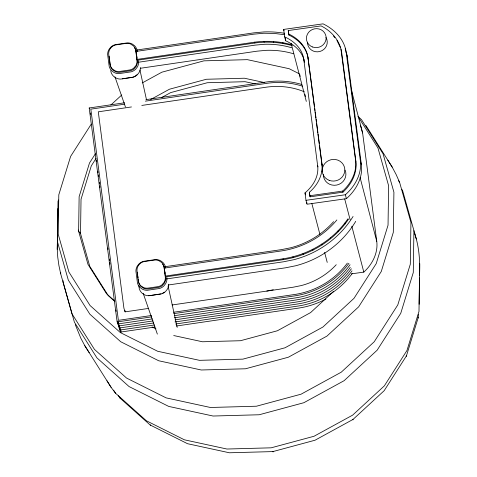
<?xml version="1.0" encoding="UTF-8"?>
<svg xmlns="http://www.w3.org/2000/svg" width="477" height="477" viewBox="0 0 477 477"><rect width="100%" height="100%" fill="white"/><g stroke="black" fill="none" stroke-linecap="round" stroke-linejoin="round"><path stroke-width="0.72" d="M387.807 160.129L392.189 167.093L396.143 174.54L399.619 182.399L410.93 222.443L410.303 264.234L397.788 304.928L374.23 341.753L341.24 372.197L301.07 394.187L256.447 406.219L210.423 407.483L166.127 397.878L126.578 378.076L94.47 349.414L72.003 313.848L60.692 273.804L58.909 265.492L57.759 257.282L57.258 249.274L57.866 208.515M57.258 249.274L58.009 201.401L58.45 199.982M60.692 273.804L60.716 272.337M63.113 280.655L63.089 282.128L74.418 322.237L96.926 357.863L129.082 386.573L168.697 406.41L213.07 416.027L259.172 414.763L303.867 402.713L344.108 380.688L377.152 350.19L400.746 313.306L413.285 272.54L413.911 230.677M418.311 314.438L418.269 317.42L406.44 355.872L384.182 390.675L353.01 419.438L315.047 440.217L272.88 451.588L229.389 452.78L187.527 443.705L150.154 424.989L119.816 397.907L118.248 395.415M419.492 277.936L418.991 311.403L406.964 350.5L384.331 385.881L352.64 415.133L314.039 436.258L271.169 447.82L226.945 449.03L184.39 439.806L146.391 420.774L115.547 393.239L111.111 387.36L84.811 345.712L80.857 338.265L75.3 324.682M419.522 275.706C420.124 263.387 419.438 250.98 416.308 239.001L402.582 190.567L401.795 189.315M419.134 304.29L419.742 263.531M322.106 171.863L322.237 170.611M355.681 221.31L355.025 222.503A96.139 91.84 -18 0 1 295.728 265.755L285.645 267.788L168.584 284.96M91.244 124.139L70.614 156.402L58.802 194.795L58.212 234.219L68.885 271.997L90.081 305.548L120.371 332.588L157.678 351.275L199.469 360.332L242.894 359.145L284.99 347.793L322.887 327.049L354.006 298.328L376.228 263.59L388.039 225.198L388.63 185.768L377.963 147.989L357.935 116.299M95.448 153.701L89.485 163.021L79.134 196.673L78.622 231.232L80.518 233.545L81.03 199.249L91.304 165.853L96.038 158.447M348.604 219.044C333.822 240.957 309.364 255.648 283.344 259.643L165.614 276.904L165.346 276.082L283.076 258.814C308.846 254.849 333.101 240.414 347.912 218.824M336.851 219.939C323.179 236.634 303.068 247.611 281.8 250.872L164.303 268.104L165.549 277.644A9.212 8.795 -18 0 1 164.428 283.141L162.156 285.729A8.664 8.276 -18 0 1 157.941 287.518L148.395 288.919A8.664 8.276 -18 0 1 143.881 288.406L141.031 286.57A9.212 8.795 -18 0 1 138.545 281.603L138.258 279.433M309.806 195.731L310.092 196.822L342.927 192.177C351.406 184.498 357.356 173.091 355.878 161.417L341.735 53.054C340.298 41.082 331.676 31.094 321.081 25.913L288.245 30.558L288.698 34.004C298.304 38.398 306.645 47.062 308.005 57.872L321.844 163.915C323.299 174.803 317.461 185.386 309.358 192.279L309.806 195.731L342.641 191.086C351.12 183.401 357.07 171.994 355.598 160.326L340.966 49.322M284.644 36.848C291.936 40.122 298.674 45.452 301.941 52.929A26.849 25.669 -14.6 0 1 303.807 59.643L317.64 165.602A26.849 25.669 -14.6 0 1 317.563 172.596C316.323 180.729 311.201 187.711 305.012 192.899L305.984 200.322L345.36 194.753C354.918 186.382 362.025 173.872 360.373 160.832L346.213 52.369C344.501 39.436 334.443 29.258 323.054 23.85L283.672 29.419L284.644 36.848L285.663 40.766C292.961 44.039 299.699 49.375 302.961 56.846A26.849 25.669 -14.6 0 1 304.135 60.126M305.984 200.322L307.009 204.239L346.385 198.67C355.943 190.299 363.051 177.796 361.393 164.75L347.238 56.286L345.187 48.761M351.406 273.864L363.808 272.111C372.287 264.425 378.237 253.019 376.764 241.35L362.615 132.982L360.445 125.236M110.849 105.029L121.772 94.953M333.512 291.447L310.599 312.59L277.381 330.77L240.486 340.721L202.427 341.765L173.7 335.54M142.253 82.926L161.852 72.194L203.947 60.841L247.372 59.655L289.163 68.712L299.157 73.714M150.571 99.556L169.46 89.217L206.356 79.265L244.415 78.222L264.526 82.581M161.62 97.558L170.671 92.604L207.286 82.73L245.059 81.692L255.237 83.898M124.563 102.793L89.199 107.981L117.133 321.933L117.658 321.725M120.299 329.851L119.775 330.06L119.387 327.109M160.958 293.886L150.678 295.472M266.798 291.077L273.285 289.766M284.668 34.726L274.287 33.42L263.787 33.247L253.752 34.165L136.017 51.433L137.06 59.41L254.557 42.179C266.858 40.509 279.462 41.284 291.405 44.707M137.06 59.41L137.328 60.239L254.825 43.008C267.37 41.278 280.214 42.191 292.383 45.703M140.298 68.289L257.002 51.176L266.148 50.335A83.231 79.51 -18 0 1 293.629 53.794M122.392 78.806L132.672 77.22A9.48 9.057 -18 0 0 136.971 74.698M145.926 99.663L266.661 81.955A79.319 75.771 -18 0 1 301.679 84.447M124.73 104.171L90.815 109.15L118.385 320.347L151.525 315.488M145.366 101.148L266.804 83.338A77.882 74.394 -18 0 1 302.585 86.206M131.467 106.949L98.286 111.815L123.937 308.291L125.093 311.857L148.687 308.398M141.788 105.435L266.387 87.166C279.117 85.389 292.3 86.814 304.207 91.727M172.084 304.97L293.194 287.208L301.13 285.604A70.107 66.971 -18 0 0 336.243 264.711M173.61 312.244L294.375 294.536A77.882 74.394 -18 0 0 347.351 263.107M117.133 321.933L151.74 316.859M173.831 313.622L294.595 295.907A79.319 75.771 -18 0 0 348.949 263.31M152.401 318.892L117.789 323.966L117.408 321.015M174.493 315.649L295.251 297.94A79.319 75.771 -18 0 0 350.04 264.747M153.057 320.926L118.451 326L117.968 322.309M174.415 317.789L295.913 299.973A79.319 75.771 -18 0 0 350.273 267.37M153.719 322.953L119.113 328.027L118.821 325.815M175.077 319.823L296.575 302.007A79.319 75.771 -18 0 0 351.358 268.807M154.381 324.986L119.775 330.06L120.24 328.534A5.539 1.342 -54.1 0 0 120.013 327.83L119.113 328.027L119.578 326.501A5.539 1.342 -54.1 0 0 119.351 325.797L118.451 326L118.916 324.467A5.539 1.342 -54.1 0 0 118.69 323.77L117.789 323.966L118.26 322.44A5.539 1.342 -54.1 0 0 118.028 321.736M174.999 321.963L297.231 304.034A79.319 75.771 -18 0 0 352.02 270.841M155.043 327.019L120.431 332.093L120.144 329.881M175.661 323.996L297.892 306.067A79.319 75.771 -18 0 0 352.253 273.464M176.317 326.024L298.554 308.1A79.319 75.771 -18 0 0 325.874 299.031M121.331 331.897L120.431 332.093L120.896 330.567A5.539 1.342 -54.1 0 0 120.669 329.863M152.068 326.948L155.991 328.909M288.698 34.004L288.979 35.101C297.839 39.197 305.632 46.764 307.85 56.524M358.698 117.109L361.453 119.566L383.043 153.737L393.913 192.213L393.31 232.365L381.284 271.467L358.65 306.842L326.96 336.094L288.358 357.219L245.488 368.781L201.27 369.991L158.71 360.767L120.711 341.741L89.867 314.2L68.277 280.029L57.413 241.559M114.85 301.154L106.55 293.749L87.971 264.341L78.288 230.063M114.277 300.981L108.237 295.591L89.795 266.404L80.154 232.251M89.199 107.981L89.551 108.357M333.465 36.013L334.854 37.647M365.889 125.445L392.189 167.093M398.438 180.527L399.619 182.399M113.586 390.132L115.547 393.239M106.985 380.807L111.111 387.36M84.811 345.712L89.193 352.676M336.953 40.473L340.524 47.831M114.999 76.952L125.433 106.967M143.183 293.331L157.356 334.109M417.995 317.39L418.198 318.01M406.189 355.788L406.386 356.402M344.931 223.069L345.199 223.898M282.897 42.668L283.165 43.496M338.038 230.892L338.306 231.715M273.446 41.481L273.715 42.304M330.305 237.94L330.573 238.768M263.888 41.32L264.157 42.149M321.814 244.129L322.082 244.957M254.557 42.179L254.825 43.008M312.685 249.382L312.954 250.204M303.032 253.627L303.3 254.456M352.843 419.247L353.046 419.867M292.973 256.817L293.242 257.64M283.076 258.814L283.344 259.643M272.85 451.343L273.053 451.963M164.303 268.104L164.571 268.927L164.297 266.804L281.728 249.578L290.743 247.76A83.231 79.51 -18 0 0 333.614 221.662M150.327 424.786L150.529 425.406M120.037 397.746L120.24 398.367M414.626 233.164L416.308 239.001M346.213 52.369L347.238 56.286M341.449 51.957L341.735 53.054M351.376 89.956L362.615 132.982M360.373 160.832L361.393 164.75M355.598 160.326L355.878 161.417M360.087 177.527L376.764 241.35M345.36 194.753L346.385 198.67M308.005 57.872L314.534 106.836M342.641 191.086L342.927 192.177M344.698 198.963L350.13 219.76M351.817 226.217L363.808 272.111M303.807 59.643L304.493 62.254M288.245 30.558L288.979 35.101M299.669 74.293L300.236 76.445M304.916 94.374L305.477 96.527M291.131 43.324L306.306 101.41M321.844 163.915L322.231 166.246M283.672 29.419L284.012 30.725M317.64 165.602L317.98 166.908M309.358 192.279L310.092 196.822M311.869 203.607L319.924 234.445M324.604 252.375L327.228 262.41M305.012 192.899L305.524 194.855M139.97 70.107L146.517 99.854M168.095 286.051L177.2 327.407M137.346 51.337L137.102 50.103A10.524 10.053 -18 0 0 134.508 45.685L132.415 44.134A10.053 9.6 -18 0 0 127.347 42.876L115.166 44.665A10.053 9.6 -18 0 0 110.61 47.336L108.995 49.429A10.524 10.053 -18 0 0 107.629 54.426L109.191 66.398A10.524 10.053 -18 0 0 111.785 70.817L113.878 72.367A10.053 9.6 -18 0 0 118.946 73.625L131.127 71.836A10.053 9.6 -18 0 0 135.683 69.165L137.298 67.072A10.524 10.053 -18 0 0 138.664 62.076L138.586 60.823M165.632 268.002L165.388 266.774A10.524 10.053 -18 0 0 162.788 262.356L160.701 260.806A10.053 9.6 -18 0 0 155.633 259.548L143.452 261.336A10.053 9.6 -18 0 0 138.896 264.002L137.281 266.1A10.524 10.053 -18 0 0 135.915 271.097L137.477 283.07A10.524 10.053 -18 0 0 140.071 287.488L142.164 289.038A10.053 9.6 -18 0 0 147.232 290.296L159.413 288.507A10.053 9.6 -18 0 0 163.969 285.836L165.585 283.743A10.524 10.053 -18 0 0 166.944 278.747L166.867 277.489M110.718 70.62L110.962 71.848A10.524 10.053 -18 0 0 113.556 76.266L115.649 77.817A10.053 9.6 -18 0 0 120.717 79.081L132.898 77.292A10.053 9.6 -18 0 0 137.454 74.621L139.069 72.528A10.524 10.053 -18 0 0 140.435 67.531M307.963 57.133L308.285 58.969M314.731 108.309L315.017 110.515M315.208 111.988L315.977 117.879M316.173 119.351L316.46 121.563M316.65 123.036L317.903 132.606M318.093 134.079L319.346 143.655M319.536 145.127L322.13 165.006M285.312 38.065L285.663 40.766M306.741 202.218L306.92 203.566M136.195 51.552L136.011 50.133L253.806 32.859L264.025 31.917A96.139 91.84 -18 0 1 284.703 33.312M136.285 52.261L136.571 54.438M136.762 55.887L137.042 58.063M137.328 60.239L137.603 62.362L255.04 45.142L264.186 44.301A83.231 79.51 -18 0 1 291.674 47.766M164.953 271.83L165.137 273.279M165.424 275.456L165.889 279.033L283.684 261.76L293.766 259.721A96.139 91.84 -18 0 0 353.069 216.475M137.072 59.53L137.263 60.973A9.212 8.795 -18 0 1 136.142 66.47L133.87 69.058A8.664 8.276 -18 0 1 129.655 70.852L120.109 72.248A8.664 8.276 -18 0 1 115.595 71.735L112.745 69.904A9.212 8.795 -18 0 1 110.265 64.932L109.126 56.25M137.316 272.2L137.597 274.37M137.787 275.813L138.074 277.984M138.813 285.83L139.248 288.519A10.524 10.053 -18 0 0 141.842 292.938L143.935 294.488A10.053 9.6 -18 0 0 149.003 295.746L161.184 293.957A10.053 9.6 -18 0 0 165.74 291.292L167.355 289.193A10.524 10.053 -18 0 0 168.715 284.197M124.902 310.378L125.093 311.857M90.248 112.96L90.439 114.438M96.408 160.183L96.604 161.655M97.857 171.249L98.047 172.722M98.334 174.934L98.53 176.412M99.299 182.315L99.49 183.788M99.782 186L99.973 187.479M107.874 247.974L108.064 249.453M109.316 259.041L109.507 260.52M109.799 262.732L109.99 264.204M115.959 309.949L116.155 311.421M134.305 47.444A9.212 8.795 -18 0 1 136.028 51.57M164.315 292.198A9.48 9.057 -18 0 1 162.144 293.468M149.468 295.573A9.48 9.057 -18 0 1 148.216 295.513M162.591 264.109A9.212 8.795 -18 0 1 164.315 268.241M325.97 37.48A9.898 9.462 -14.6 0 1 319.882 51.48A9.898 9.462 -14.6 0 1 307.522 42.501M345.086 170.146A11.311 10.81 -14.6 0 1 336.768 185.052A11.311 10.81 -14.6 0 1 323.358 174.618M110.527 48.249L109.883 49.209A9.212 8.795 -18 0 0 108.768 54.7L109.99 64.109A9.212 8.795 -18 0 0 112.477 69.076L115.327 70.912A8.664 8.276 -18 0 0 119.84 71.425L129.386 70.024A8.664 8.276 -18 0 0 133.602 68.229L135.873 65.647A9.212 8.795 -18 0 0 136.988 60.15L135.766 50.741A9.212 8.795 -18 0 0 133.28 45.774L130.43 43.938A8.664 8.276 -18 0 0 125.916 43.425L116.364 44.826A8.664 8.276 -18 0 0 112.155 46.621L110.527 48.249M138.807 264.92L138.169 265.874A9.212 8.795 -18 0 0 137.048 271.371L138.276 280.774A9.212 8.795 -18 0 0 140.757 285.747L143.607 287.577A8.664 8.276 -18 0 0 148.126 288.096L157.672 286.689A8.664 8.276 -18 0 0 161.888 284.9L164.16 282.312A9.212 8.795 -18 0 0 165.275 276.815L164.052 267.412A9.212 8.795 -18 0 0 161.566 262.439L158.716 260.609A8.664 8.276 -18 0 0 154.202 260.096L144.65 261.497A8.664 8.276 -18 0 0 140.441 263.292L138.807 264.92M312.453 46.961A9.898 9.462 -14.6 0 0 326.083 36.753A9.898 9.462 -14.6 0 0 310.33 30.701A9.898 9.462 -14.6 0 0 312.453 46.961M329.154 180.324A11.311 10.81 -14.6 0 0 344.728 168.655A11.311 10.81 -14.6 0 0 326.727 161.739A11.311 10.81 -14.6 0 0 329.154 180.324"/></g></svg>
